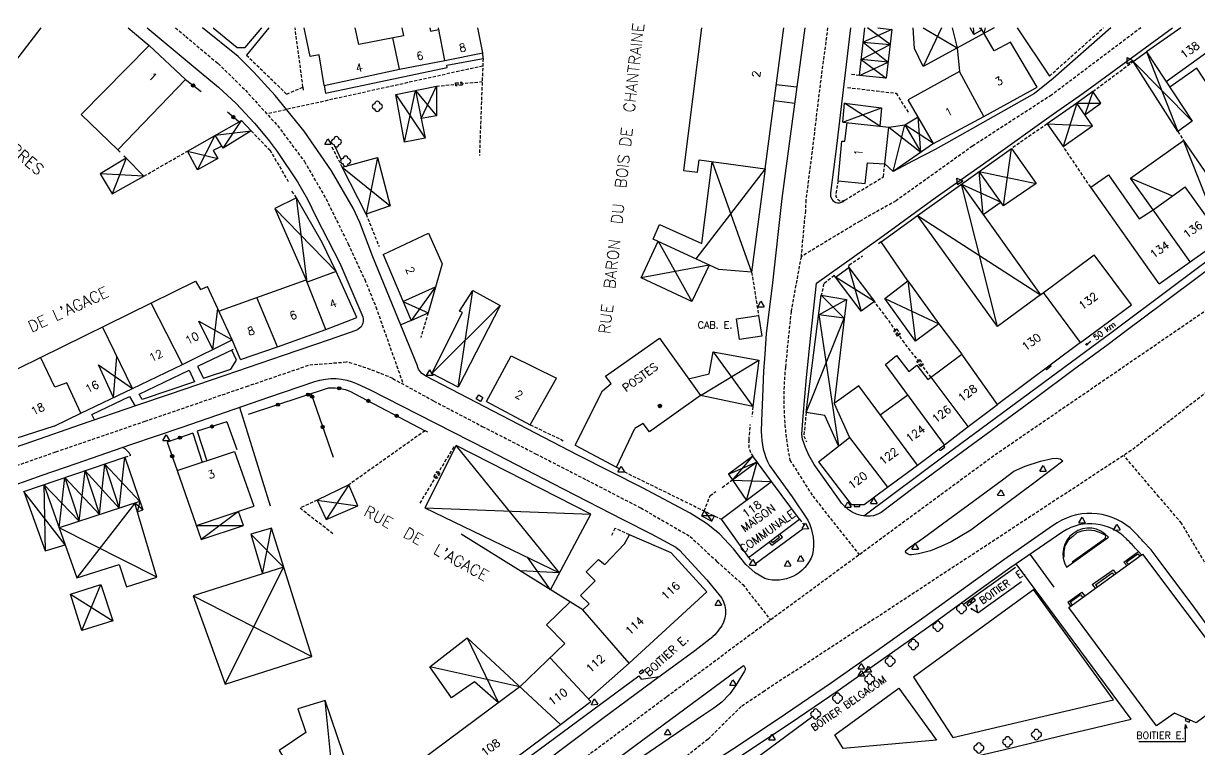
# Model space of a CAD drawing. Header units: millimetres. Extents: x 120999 to 122000, y 130000 to 131001.
# Drawn here: x 121201.7 to 121385.4, y 130887.2 to 131000.7 of the extents above; entities that cross this region are included whole.
import ezdxf
from ezdxf.enums import TextEntityAlignment as Align

# ---------------------------------------------------------------- set-up
doc = ezdxf.new("R2010")
doc.units = ezdxf.units.MM
doc.linetypes.add('DASHED', pattern=[0.75, 0.5, -0.25])
for name, color, linetype in [('W0001', 6, 'DASHED'), ('W0008', 7, 'CONTINUOUS'), ('W0100', 7, 'CONTINUOUS'), ('W0112', 1, 'DASHED'), ('W0300', 7, 'CONTINUOUS'), ('W0310', 3, 'CONTINUOUS'), ('W0322', 7, 'CONTINUOUS'), ('W0420', 7, 'CONTINUOUS'), ('W0471', 7, 'CONTINUOUS'), ('W0851', 7, 'CONTINUOUS'), ('W0984', 7, 'CONTINUOUS'), ('W0989', 7, 'CONTINUOUS'), ('W0991', 7, 'CONTINUOUS')]:
    doc.layers.add(name, color=color, linetype=linetype)
doc.styles.get("Standard").update_dxf_attribs({"font": 'romans.shx', "width": 0.85})

# ---------------------------------------------------------------- blocks, each defined once
blk = doc.blocks.new('OH01')
at = {"layer": 'W0322', "color": 0}
for radius in [0.25, 0.15]:
    blk.add_circle((0, 0), radius, dxfattribs=at)
blk = doc.blocks.new('BI04')
at = {"layer": 'W0471', "color": 0}
for p, q in [((-1, -0.58), (0, 1.15)), ((0, 1.15), (1, -0.58)), ((-1, -0.58), (1, -0.58))]:
    blk.add_line(p, q, dxfattribs=at)
blk = doc.blocks.new('OH02')
at = {"layer": 'W0112', "color": 0}
for p, q in [((-0.5, 0.25), (0.5, 0.25)), ((-0.5, -0.25), (-0.5, 0.25)), ((0.5, 0.25), (0.5, -0.25)), ((0.5, -0.25), (-0.5, -0.25))]:
    blk.add_line(p, q, dxfattribs=at)
blk = doc.blocks.new('BI07')
at = {"layer": 'W0851', "color": 0}
blk.add_circle((0, 0), 0.25, dxfattribs=at)
blk = doc.blocks.new('TP10')
at = {"layer": 'W0300', "color": 0}
for centre, start, end in [((-0.4, 0), 90, 270), ((0, 0.4), 0, 180), ((0.4, 0), 270, 90), ((0, -0.4), 180, 360)]:
    blk.add_arc(centre, 0.4, start, end, dxfattribs=at)
blk = doc.blocks.new('BB01')
at = {"layer": 'W0991', "color": 0}
for p, q in [((-0.5, 0.04), (-0.04, 0.5)), ((-0.48, -0.13), (0.13, 0.48)), ((-0.43, -0.25), (0.25, 0.43)), ((-0.36, -0.35), (0.35, 0.36)), ((-0.26, -0.43), (0.43, 0.26)), ((-0.13, -0.48), (0.48, 0.13)), ((0.03, -0.5), (0.5, -0.03)), ((0.31, -0.39), (0.39, -0.31))]:
    blk.add_line(p, q, dxfattribs=at)
blk.add_circle((0, 0), 0.5, dxfattribs=at)
blk = doc.blocks.new('BI01')
at = {"layer": 'W0420', "color": 0}
for p, q in [((-0.75, 0.75), (0.75, 0.75)), ((-0.75, -0.75), (-0.75, 0.75)), ((0.75, 0.75), (0.75, -0.75)), ((0.75, -0.75), (-0.75, -0.75))]:
    blk.add_line(p, q, dxfattribs=at)

msp = doc.modelspace()

# ---------------------------------------------------------------- linework, layer by layer
at = {"layer": 'W0001'}
for points in [[(121225.46, 131000), (121227.05, 130998.63), (121232.11, 130994.4), (121236.37, 130990.22), (121241.39, 130984.69), (121245.58, 130979.1), (121248.96, 130973.24), (121252.41, 130966.22), (121255.01, 130960.63), (121256.74, 130956.37), (121261.02, 130944.27)], [(121376.24, 131000), (121362.28, 130989.48), (121349.93, 130981.49), (121337.98, 130972.94), (121332.36, 130969.77), (121323.15, 130964.21)], [(121273.44, 130994.01), (121239.72, 130986.53)], [(121400.84, 130954.14), (121374.72, 130933.92), (121317.43, 130896.32), (121313.8, 130893.9), (121308.62, 130888.8), (121302.41, 130883.88), (121297.87, 130880.57), (121293.68, 130878.36), (121286.67, 130873.63), (121279.27, 130868.52), (121269.19, 130861.24), (121259.71, 130854.4), (121249.56, 130846.88), (121237.36, 130837.89), (121228.02, 130830.99), (121221.47, 130826.09), (121214.64, 130820.99), (121207.36, 130815.53), (121200.4, 130810.3)], [(121500, 130807.01), (121498.16, 130808.5), (121483.38, 130821.69), (121464.56, 130837.22), (121450.89, 130848.17), (121434.89, 130860.96), (121417.68, 130874.92), (121409.99, 130881.89), (121400.22, 130897.36), (121394.91, 130904.09), (121387.71, 130913.89), (121382.57, 130922.56), (121379.04, 130926.68), (121373.55, 130933.16)], [(121106.67, 130750), (121111.51, 130753.57), (121118.57, 130758.78), (121125.43, 130763.85), (121132.91, 130769.44), (121144.03, 130777.75), (121155.13, 130786.08), (121162.57, 130791.62), (121173.54, 130799.72), (121183.87, 130807.44), (121193.49, 130814.57), (121203.72, 130822.11), (121215.79, 130831.12), (121229.29, 130841.22), (121241.49, 130850.27), (121253.44, 130859.1), (121265.19, 130867.85), (121276.5, 130876.3), (121286.68, 130883.91), (121302.2, 130895.47), (121311.23, 130902.16)]]:
    msp.add_lwpolyline(points, dxfattribs=at)
for points in [[(121327.3, 131000), (121326.03, 130990.36), (121324.87, 130980.63), (121323.89, 130973.07), (121323.83, 130971.38), (121323.66, 130969.86), (121323.15, 130964.21), (121321.58, 130955.66), (121320.7, 130946.95, 0.073818), (121321.4, 130932.42), (121324.97, 130926.79), (121332.24, 130917.62)], [(121199.2, 130931.06), (121206.78, 130933.71), (121220.7, 130938.49), (121236.53, 130943.92), (121246.41, 130947.3), (121252.21, 130947.76, -0.032908), (121259.38, 130945.17), (121265.79, 130941.65), (121273.37, 130937.69), (121281.69, 130933.41), (121289.64, 130929.32), (121298.11, 130924.94), (121305.82, 130920.49), (121310.01, 130916.58), (121314.04, 130912.98), (121318.37, 130907.42)]]:
    msp.add_lwpolyline(points, format="xyb", dxfattribs=at)
msp.add_polyline3d([(121391.63, 130959.38, 0), (121353.26, 130933.08, 0), (121311.23, 130902.16, 0)], dxfattribs=at)
at = {"layer": 'W0008'}
for points in [[(121221.02, 131000), (121229.46, 130992.93), (121232.15, 130990.7), (121234.9, 130988.17), (121237.78, 130985.06), (121239.92, 130982.5), (121241.31, 130980.65), (121244.49, 130975.92), (121246.05, 130973.21), (121247.43, 130970.4), (121251.14, 130963.19), (121254.06, 130956.28), (121254.72, 130954.82, -0.393942), (121253.63, 130952.68, -8.026756)], [(121323.74, 131000), (121321.46, 130983.04), (121320.16, 130973.29), (121318.62, 130959.66), (121317.7, 130952.19), (121317.5, 130948.96), (121317.29, 130946.33), (121317.15, 130942.33), (121316.97, 130938.48), (121316.94, 130936.89, 0.129844), (121318.24, 130931.57), (121321.78, 130926.7), (121324.23, 130923.01, -0.165414), (121324.93, 130917.64, 2.777838)], [(121330.85, 131000), (121328.67, 130981.5), (121327.75, 130974.21, 0.403056), (121328.83, 130972.62, 0.214212), (121330.01, 130973.05, -0.014846)], [(121403.32, 130974.64), (121399.57, 130971.82), (121395.8, 130969.07), (121391.57, 130965.87), (121387.8, 130963), (121385.86, 130961.54), (121379.64, 130956.88), (121373.9, 130952.6), (121371.11, 130950.5), (121365.72, 130946.5), (121359.71, 130942.04), (121352.07, 130936.42), (121348.36, 130933.69), (121340.63, 130927.96), (121335.64, 130924.25, -0.09831), (121334.01, 130923.63, -0.091309)], [(121253.63, 130952.68), (121249.47, 130951.21), (121242.29, 130948.77), (121233.18, 130945.65), (121224.45, 130942.67), (121219.36, 130940.93), (121210.58, 130937.95), (121203.11, 130935.34), (121195.67, 130932.77), (121187.44, 130929.86), (121185.66, 130929.29), (121182.68, 130928.55), (121181.01, 130928.2, -0.050419), (121170.73, 130927.11), (121166.14, 130927.03), (121160.44, 130927.19), (121150.61, 130927.47), (121141.89, 130927.78), (121118.79, 130928.45), (121104.92, 130928.92, -0.155619), (121104.21, 130929.03, -0.072663)], [(121264.56, 130945.55, -0.246092), (121263.24, 130947.16, -1.036513)], [(121164.37, 130915.36), (121173.62, 130919.12), (121185.71, 130923.42), (121194.31, 130926.45), (121199.95, 130928.39), (121202.57, 130929.34), (121204.63, 130930.06), (121209.95, 130931.9), (121218.46, 130934.85), (121226.49, 130937.58), (121240.01, 130942.24), (121247.19, 130944.68, -0.189434), (121253.84, 130944.36), (121255.75, 130943.44), (121263.29, 130939.6), (121274.24, 130934.03), (121286.01, 130927.94), (121295.29, 130923.11), (121299.74, 130920.89), (121303.6, 130918.81), (121304.16, 130918.34), (121308.41, 130913.7), (121310.76, 130910.86, -0.320618), (121310.37, 130905.98, -0.291468)], [(121218.45, 130933.17, 0.129674), (121217.19, 130934.41, 0.085182)], [(121342.28, 130920.27), (121346.03, 130923.02), (121349.28, 130925.42), (121354.59, 130929.35), (121356.37, 130930.69), (121358.13, 130931.49), (121360.55, 130932.26), (121362.37, 130932.65), (121363.04, 130932.7, -0.257499), (121364.04, 130932.24), (121359.49, 130928.83), (121355.25, 130925.61), (121349.68, 130921.49), (121346.58, 130919.65), (121344.97, 130918.89), (121343.37, 130918.26), (121341.49, 130917.78), (121340.41, 130917.63, -0.311135), (121339.46, 130918.07), (121339.5, 130918.29), (121340.09, 130918.77), (121342.28, 130920.27)], [(121334.01, 130923.63, -0.274374), (121329.03, 130926.3)], [(121375.14, 130921.24, 0.353652), (121363.15, 130922.59, 3.546618)], [(121373.99, 130920.1, 0.353652), (121364.03, 130921.22, 0.353652)], [(121364.62, 130915.66), (121371.16, 130920.37, 0.918767), (121364.62, 130915.66, 4.010502)], [(121399.79, 130888.54), (121396.81, 130892.56), (121390.38, 130901.36), (121384.63, 130909.26), (121379.09, 130916.72), (121377.85, 130918.4), (121376.53, 130919.77, 0.010047), (121375.14, 130921.24, 0.051734)], [(121375.86, 130918.12), (121375.34, 130918.66, 0.010195), (121373.98, 130920.1)], [(121324.93, 130917.64, -0.403006), (121317.47, 130913.91, -4.32991)], [(121310.37, 130905.98, -0.063827), (121309.39, 130904.86)], [(121198.45, 130814.17), (121218.24, 130828.98), (121231.3, 130838.68), (121242.87, 130847.26), (121264.6, 130863.34), (121281.07, 130875.7), (121297.04, 130887.63), (121314.17, 130900.31, -0.43205), (121314.29, 130899.43), (121312.9, 130897.11), (121312, 130895.87), (121310.8, 130894.59), (121309.54, 130893.66), (121307.95, 130892.58), (121296.15, 130884.51), (121278.86, 130872.37), (121272.43, 130867.87), (121262.68, 130860.68), (121250.49, 130851.59), (121233.51, 130839.09), (121217.96, 130827.58), (121206.83, 130819.25), (121193.95, 130809.55)]]:
    msp.add_lwpolyline(points, format="xyb", dxfattribs=at)
for points in [[(121263.24, 130947.16), (121256.29, 130964.18), (121254.22, 130969.57), (121253.22, 130971.77), (121249.8, 130977.62), (121245.57, 130983.85), (121241, 130989.4), (121237.68, 130993.07), (121235.26, 130995.52), (121229.69, 131000)], [(121329.03, 130926.3), (121325.21, 130931.73), (121324.38, 130933.19), (121323.82, 130934.39), (121323.58, 130935.11), (121323.39, 130935.67), (121323.29, 130936.47), (121323.46, 130939.27), (121324.02, 130945.32), (121324.67, 130951.88), (121325.54, 130960.07), (121335.44, 130967.12), (121344.08, 130973.39), (121352.51, 130979.33), (121362.59, 130986.54), (121367.19, 130989.77), (121381.18, 131000)], [(121371.52, 131000), (121362.51, 130992.06), (121359.6, 130989.69), (121345.84, 130981.95), (121344.08, 130980.95), (121340.54, 130979.14), (121337.53, 130977.54)], [(121332.93, 130923.69), (121345.91, 130933.38), (121371.76, 130952.48), (121390.35, 130966.45)], [(121262.24, 130954.24), (121260.62, 130953.57)], [(121288.29, 130933.21), (121264.56, 130945.55)], [(121317.47, 130913.91), (121315.98, 130914.77), (121314.51, 130916.1), (121312.62, 130918.57), (121310.43, 130920.88), (121308.4, 130922.49), (121305.83, 130924.14), (121298.39, 130928.07), (121288.29, 130933.21)], [(121363.15, 130922.59), (121362.4, 130922.15)], [(121362.4, 130922.15), (121354.8, 130916.85), (121350.38, 130913.65), (121342.3, 130907.8), (121335.07, 130902.66), (121327.88, 130897.61), (121320.72, 130892.69), (121313.02, 130887.57), (121310.82, 130886.13), (121310.14, 130885.51)], [(121364.03, 130921.22), (121355.74, 130915.53), (121351.34, 130912.34), (121343.25, 130906.48), (121336.01, 130901.33), (121328.81, 130896.27), (121321.63, 130891.34), (121313.92, 130886.22), (121311.82, 130884.84), (121311.24, 130884.31)], [(121311.94, 130882.73), (121323.2, 130883.42), (121335.47, 130884.31), (121344.49, 130884.98), (121345.99, 130885.12), (121354.74, 130887.15), (121363.66, 130889.33), (121374.68, 130891.91), (121356.75, 130916.22)], [(121359.64, 130912.3), (121340.71, 130898.47), (121346.87, 130889.08)], [(121306.55, 130902.65), (121309.39, 130904.86)], [(121101.23, 130750), (121104.4, 130752.33), (121127.62, 130769.48), (121139.85, 130778.6), (121150.6, 130786.69), (121165.24, 130797.55), (121183.27, 130811.04), (121186.79, 130813.56), (121190.22, 130816.04), (121194.15, 130818.99), (121195.39, 130819.91), (121206.49, 130828.18), (121215.5, 130835), (121224.71, 130841.85), (121234.24, 130848.93), (121242.38, 130854.92), (121249.26, 130860.07), (121256.89, 130865.64), (121266.35, 130872.68), (121272.79, 130877.58), (121282.51, 130884.79), (121292.19, 130892.09), (121300.02, 130897.86), (121306.55, 130902.65)], [(121098.47, 130750), (121114.08, 130761.58), (121142.7, 130782.85), (121163.05, 130798.14), (121182.35, 130812.5), (121219.05, 130840.06), (121251.92, 130864.35), (121277.47, 130883.66), (121297.83, 130898.72), (121298.18, 130898.17), (121301.02, 130898.59)], [(121329.73, 130887.33), (121328.44, 130889.46), (121338.4, 130896.78), (121344.29, 130888.62)]]:
    msp.add_lwpolyline(points, dxfattribs=at)
at = {"layer": 'W0100'}
for points in [[(121231.31, 131000), (121235.06, 130996.93), (121236.33, 130996.9), (121238.93, 131000)], [(121247.87, 130995.77), (121246.5, 130995.49), (121245.56, 131000)], [(121260.78, 131000), (121261.04, 130998.72), (121254.1, 130997.35), (121253.5, 131000)], [(121265.16, 131000), (121265.28, 130999.47), (121266.57, 130999.72)], [(121267.51, 130994.86), (121266.52, 131000)], [(121273.43, 130996.08), (121272.68, 131000)], [(121307.58, 131000), (121304.77, 130977.66), (121307, 130977.42), (121307.23, 130979.34), (121317.53, 130977.93), (121320.45, 131000)], [(121335.13, 131000), (121337.32, 130999.7), (121336.44, 130992.1), (121332.27, 130992.53), (121333.11, 131000)], [(121337.32, 130999.7), (121332.86, 130997.76), (121336.73, 130994.61), (121332.55, 130995.02), (121336.44, 130992.1)], [(121337.05, 130997.35), (121333.54, 131000)], [(121346.77, 131000), (121347.53, 130996.83), (121347.9, 130993.17), (121339.89, 130988.73)], [(121353.32, 131000), (121342.24, 130993.94), (121340.87, 130996.73), (121340.64, 131000)], [(121342.23, 131000), (121347.53, 130996.83)], [(121345.1, 131000), (121342.24, 130993.94)], [(121351.41, 130999.66), (121350.13, 130998.96), (121349.58, 131000)], [(121350.03, 131000), (121350.13, 130998.96)], [(121351.01, 131000), (121351.41, 130999.66)], [(121355.87, 130997.75), (121353.29, 130996.36), (121351.22, 131000)], [(121351.92, 131000), (121351.72, 130999.12)], [(121382.48, 131000), (121377.12, 130996.22)], [(121260.46, 130993.53), (121259.41, 130998.4)], [(121332.86, 130997.76), (121337.05, 130997.35)], [(121360, 130990.71), (121355.87, 130997.75)], [(121380.16, 130991.57), (121389.85, 130998.55)], [(121221.32, 130997.22), (121210.72, 130986.41)], [(121221.32, 130997.22), (121226.99, 130991.9)], [(121248.67, 130990.97), (121247.87, 130995.77)], [(121267.51, 130994.86), (121273.43, 130996.08)], [(121332.55, 130995.02), (121337.05, 130997.35)], [(121384.23, 130985.37), (121381.99, 130983.79), (121375.03, 130994.74), (121377.12, 130996.22), (121381.99, 130983.79)], [(121377.12, 130996.22), (121384.23, 130985.37)], [(121260.46, 130993.53), (121267.51, 130994.86)], [(121332.27, 130992.53), (121336.73, 130994.61)], [(121375.03, 130994.74), (121384.23, 130985.37)], [(121248.67, 130990.97), (121260.46, 130993.53)], [(121351.69, 130986.11), (121347.9, 130993.17)], [(121226.99, 130991.9), (121216.45, 130980.89)], [(121259.85, 130989.54), (121266.2, 130990.85), (121266.2, 130986.21), (121263.82, 130985.79)], [(121262.93, 130990.18), (121264.43, 130982.75), (121261.2, 130982.11), (121259.85, 130989.54), (121264.43, 130982.75)], [(121261.2, 130982.11), (121262.93, 130990.18), (121266.2, 130986.21)], [(121263.82, 130985.79), (121266.2, 130990.85)], [(121351.69, 130986.11), (121360, 130990.71)], [(121343.82, 130981.88), (121339.89, 130988.73)], [(121367.47, 130986.39), (121369.97, 130988.2), (121368.72, 130990.03), (121366.21, 130988.2), (121369.97, 130988.2)], [(121368.72, 130990.03), (121367.47, 130986.39)], [(121329.66, 130985.22), (121329.92, 130988.21), (121335.72, 130987.5), (121335.44, 130984.62), (121329.92, 130988.21)], [(121329.66, 130985.22), (121335.72, 130987.5)], [(121361.56, 130984.95), (121364.09, 130981.41), (121368.68, 130984.65), (121366.21, 130988.2), (121361.56, 130984.95), (121368.68, 130984.65)], [(121366.21, 130988.2), (121364.09, 130981.41)], [(121216.45, 130980.89), (121210.72, 130986.41)], [(121228.91, 130977.76), (121227.31, 130980.7), (121235.76, 130985.5), (121237.27, 130983.86), (121232.88, 130981.17), (121231.67, 130983.18)], [(121232.88, 130981.17), (121235.76, 130985.5)], [(121329.5, 130982.29), (121330.01, 130982.26), (121330.34, 130985.15)], [(121329.66, 130985.22), (121336.87, 130984.47)], [(121336.87, 130984.47), (121336.87, 130984.47), (121339.36, 130984.83), (121341.42, 130986.06)], [(121343.82, 130981.88), (121337.53, 130977.54), (121339.36, 130984.83)], [(121343.82, 130981.88), (121339.36, 130984.83)], [(121339.36, 130984.83), (121341.87, 130980.53)], [(121341.87, 130980.53), (121341.42, 130986.06)], [(121343.82, 130981.88), (121351.69, 130986.11)], [(121232.68, 130981.5), (121231.34, 130980.81), (121232.07, 130979.55), (121228.91, 130977.76), (121231.67, 130983.18)], [(121231.67, 130983.18), (121237.27, 130983.86)], [(121336.22, 130978.7), (121336.87, 130984.47)], [(121336.87, 130984.47), (121341.87, 130980.53)], [(121328.93, 130976.08), (121329.5, 130982.29)], [(121341.31, 130970.65), (121356, 130981.11), (121359.86, 130975.67), (121354.79, 130972.18), (121350.99, 130977.54), (121359.86, 130975.67)], [(121354.79, 130972.18), (121356, 130981.11)], [(121378.13, 130971.54), (121374.61, 130976.5), (121382.86, 130982.38), (121391.98, 130969.15), (121388.96, 130966.99), (121382.86, 130982.38)], [(121217.72, 130979.59), (121213.68, 130977.14), (121215.57, 130974.01), (121220.53, 130976.8), (121217.72, 130979.59), (121215.57, 130974.01)], [(121227.31, 130980.7), (121232.07, 130979.55)], [(121251.5, 130978.19), (121257, 130979.69), (121258.97, 130972.17), (121255.21, 130970.87), (121251.5, 130978.19), (121258.97, 130972.17)], [(121257, 130979.69), (121255.21, 130970.87)], [(121317.53, 130977.93), (121315.43, 130961.78), (121310.31, 130962.19), (121300.07, 130966.95), (121301.02, 130969.25), (121307.66, 130966.25), (121309.25, 130979.06), (121315.43, 130961.78)], [(121317.53, 130977.93), (121306.71, 130963.87)], [(121333.14, 130975.63), (121333.55, 130978.89), (121336.22, 130978.7)], [(121336.22, 130978.7), (121337.53, 130977.54)], [(121353.84, 130953.29), (121348.19, 130975.55), (121354.4, 130972.73), (121351.61, 130970.77), (121350.99, 130977.54)], [(121220.53, 130976.8), (121213.68, 130977.14)], [(121328.93, 130976.08), (121333.14, 130975.63)], [(121348.19, 130975.55), (121360.57, 130958.25), (121353.84, 130953.29), (121341.31, 130970.65), (121360.57, 130958.25)], [(121368.38, 130975.1), (121371.16, 130977.02), (121375.96, 130970.12), (121378.13, 130971.54), (121383.15, 130975.13)], [(121374.61, 130976.5), (121381.18, 130973.72)], [(121379.09, 130959.95), (121368.38, 130975.1)], [(121388.96, 130966.99), (121383.15, 130975.13)], [(121250.53, 130961.87), (121248.38, 130966.45), (121244.35, 130973.41), (121240.97, 130971.73), (121245.84, 130960.61)], [(121245.99, 130960.23), (121244.35, 130973.41)], [(121240.97, 130971.73), (121250.53, 130961.87)], [(121339.83, 130960.41), (121335.64, 130966.52), (121341.31, 130970.65)], [(121383.93, 130963.39), (121378.13, 130971.54)], [(121257.9, 130964.53), (121264.96, 130967.89)], [(121264.96, 130967.89), (121267.12, 130963.08), (121264.91, 130955.44)], [(121308.79, 130962.9), (121306.07, 130957.19), (121298.19, 130960.89), (121300.81, 130966.61), (121306.07, 130957.19)], [(121383.93, 130963.39), (121388.96, 130966.99)], [(121257.9, 130964.53), (121262.24, 130954.24)], [(121360.57, 130958.25), (121368.91, 130964.5)], [(121374.75, 130956.71), (121368.91, 130964.5)], [(121308.79, 130962.9), (121298.19, 130960.89)], [(121379.09, 130959.95), (121383.93, 130963.39)], [(121250.53, 130961.87), (121245.99, 130960.23)], [(121253.77, 130954.7), (121250.53, 130961.87)], [(121334.6, 130957.2), (121332.54, 130955.72), (121328.54, 130961.01), (121330.63, 130962.5), (121334.6, 130957.2), (121328.54, 130961.01)], [(121330.63, 130962.5), (121332.54, 130955.72)], [(121206.5, 130937.71), (121197.54, 130934.88), (121195.56, 130939.01), (121199.31, 130940.72), (121197.44, 130945.06), (121228.58, 130960.36), (121229.33, 130959.07), (121230.47, 130959.55)], [(121234.29, 130951.19), (121230.47, 130959.55)], [(121232.34, 130955.73), (121245.84, 130960.61)], [(121248.93, 130952.84), (121245.84, 130960.61)], [(121260.98, 130957.23), (121266.08, 130959.48)], [(121266.08, 130959.48), (121262.24, 130954.24)], [(121336.23, 130957.65), (121339.83, 130960.41), (121344.65, 130953.72), (121341, 130951.01), (121336.23, 130957.65), (121344.65, 130953.72)], [(121339.83, 130960.41), (121341, 130951.01)], [(121241.37, 130950.12), (121238.16, 130957.83)], [(121260.98, 130957.23), (121264.91, 130955.44)], [(121269.61, 130943.82), (121265.47, 130945.93), (121270.27, 130955.47), (121269.83, 130955.71), (121271.89, 130958.9), (121276.17, 130956.56), (121269.61, 130943.82), (121271.89, 130958.9)], [(121329.02, 130934.64), (121326.85, 130939.41), (121323.94, 130939.85), (121326.31, 130958.17), (121330.24, 130957.5), (121328.31, 130941.24)], [(121323.94, 130939.85), (121329.9, 130954.62), (121325.92, 130955.14), (121330.24, 130957.5)], [(121326.31, 130958.17), (121329.9, 130954.62)], [(121366.79, 130950.81), (121361.03, 130958.59)], [(121226.52, 130947.37), (121221.64, 130956.95)], [(121231.29, 130949.72), (121232.06, 130956.09)], [(121262.24, 130954.24), (121264.91, 130955.44)], [(121276.17, 130956.56), (121265.47, 130945.93)], [(121366.79, 130950.81), (121374.75, 130956.71)], [(121231.29, 130949.72), (121229.07, 130954.15), (121234.29, 130951.19)], [(121248.93, 130952.84), (121253.77, 130954.7)], [(121313.07, 130954.47), (121316.52, 130955.03), (121317.01, 130951.77), (121313.56, 130951.28), (121313.07, 130954.47)], [(121325.92, 130955.14), (121329.02, 130934.64)], [(121344.65, 130953.72), (121348.24, 130948.96)], [(121218.76, 130943.63), (121214.04, 130953.22)], [(121241.37, 130950.12), (121248.93, 130952.84)], [(121226.52, 130947.37), (121234.29, 130951.19)], [(121235.62, 130948.12), (121234.29, 130951.19)], [(121235.62, 130948.12), (121241.37, 130950.12)], [(121292.14, 130943.25), (121293.48, 130944.37), (121292.6, 130945.53), (121301.03, 130951.46), (121307.47, 130942.5), (121299.49, 130936.84), (121298.51, 130938.13), (121297.2, 130937.36)], [(121366.79, 130950.81), (121353.85, 130941.11)], [(121210.64, 130939.74), (121208.49, 130944.47), (121206.61, 130943.83), (121204.39, 130948.48)], [(121215.77, 130942.2), (121216.3, 130948.62)], [(121274.04, 130941.55), (121277.85, 130948.73)], [(121277.85, 130948.73), (121284.97, 130945.2)], [(121305.58, 130945.13), (121308.78, 130945.91), (121309.44, 130949.35), (121316.56, 130948.02), (121315.64, 130940.77), (121307.47, 130942.5), (121316.56, 130948.02)], [(121309.44, 130949.35), (121315.64, 130940.77)], [(121336.32, 130947.36), (121338.06, 130948.75), (121339.96, 130946.29), (121341.23, 130947.23), (121342.97, 130944.99), (121348.24, 130948.96)], [(121353.85, 130941.11), (121348.24, 130948.96)], [(121215.77, 130942.2), (121213.43, 130947.31), (121218.76, 130943.63)], [(121218.76, 130943.63), (121226.52, 130947.37)], [(121345.57, 130934.78), (121336.32, 130947.36)], [(121361.34, 130946.73), (121361.49, 130946.55)], [(121362.2, 130947.09), (121361.49, 130946.55)], [(121362.2, 130947.09), (121362.07, 130947.27)], [(121280.85, 130937.94), (121284.97, 130945.2)], [(121349.26, 130937.67), (121343.48, 130945.37)], [(121210.64, 130939.74), (121218.76, 130943.63)], [(121287.86, 130934.74), (121292.14, 130943.25)], [(121332.17, 130944), (121328.31, 130941.24), (121330.72, 130935.97)], [(121341.32, 130931.65), (121332.17, 130944)], [(121335.52, 130939.48), (121339.8, 130942.63)], [(121274.04, 130941.55), (121280.85, 130937.94)], [(121349.26, 130937.67), (121353.85, 130941.11)], [(121206.5, 130937.71), (121210.64, 130939.74)], [(121294.3, 130931.31), (121297.2, 130937.36)], [(121345.57, 130934.78), (121349.26, 130937.67)], [(121325.86, 130932.17), (121330.72, 130935.97), (121336.65, 130928.16)], [(121225.72, 130930.8), (121234.66, 130933.74)], [(121234.66, 130933.74), (121237.66, 130925.19)], [(121284.01, 130912.16), (121290.31, 130923.98), (121269.3, 130934.69), (121264.4, 130924.97), (121285.41, 130914.8), (121279.26, 130915.11)], [(121285.41, 130914.8), (121269.3, 130934.69)], [(121287.86, 130934.74), (121294.3, 130931.31)], [(121341.32, 130931.65), (121345.57, 130934.78)], [(121344.88, 130933.91), (121344.71, 130934.15)], [(121344.88, 130933.91), (121345.6, 130934.45)], [(121345.6, 130934.45), (121345.43, 130934.68)], [(121201.74, 130927.51), (121217.56, 130932.87), (121220.35, 130924.65)], [(121222.54, 130914.12), (121207.26, 130921.84), (121208.19, 130929.69), (121210.42, 130922.87), (121211.32, 130930.76), (121213.56, 130923.9), (121214.4, 130931.8), (121216.65, 130924.9), (121217.56, 130932.87)], [(121219.9, 130925.97), (121214.4, 130931.8)], [(121314.92, 130917.21), (121322.89, 130923.16), (121318.55, 130929.07), (121315.62, 130933.04), (121311.83, 130930.22), (121314.61, 130926.12)], [(121311.83, 130930.22), (121316.29, 130932.14)], [(121314.61, 130926.12), (121316.29, 130932.14), (121312.46, 130929.29), (121315.62, 130933.04)], [(121325.86, 130932.17), (121330.99, 130925.49)], [(121336.65, 130928.16), (121341.32, 130931.65)], [(121213.56, 130923.9), (121208.19, 130929.69)], [(121216.65, 130924.9), (121211.32, 130930.76)], [(121225.72, 130930.8), (121229.45, 130920)], [(121210.42, 130922.87), (121204.89, 130928.58), (121205.11, 130918.21)], [(121204.89, 130928.58), (121210.02, 130913.99), (121216.64, 130916.11), (121217.81, 130912.59), (121222.54, 130914.12), (121219.08, 130925.7), (121210.02, 130913.99)], [(121252.54, 130928.56), (121247.58, 130926.16), (121248.96, 130923.13), (121253.93, 130925.28), (121252.54, 130928.56), (121248.96, 130923.13)], [(121310.68, 130923.17), (121318.55, 130929.07)], [(121312.46, 130929.29), (121318.55, 130929.07)], [(121333.02, 130925.49), (121336.65, 130928.16)], [(121208.2, 130919.15), (121201.74, 130927.51)], [(121201.74, 130927.51), (121205.11, 130918.21), (121208.2, 130919.15)], [(121219.9, 130925.97), (121207.26, 130921.84)], [(121219.9, 130925.97), (121219.48, 130924.35)], [(121247.58, 130926.16), (121253.93, 130925.28)], [(121219.48, 130924.35), (121220.35, 130924.65), (121219.08, 130925.7)], [(121228.74, 130922.19), (121237.66, 130925.19)], [(121229.45, 130920), (121236.05, 130922.17), (121235.31, 130924.4), (121229.45, 130920)], [(121264.4, 130924.97), (121290.31, 130923.98)], [(121308.03, 130924.47), (121307.6, 130923.69), (121309.24, 130922.89), (121309.63, 130923.69), (121307.6, 130923.69)], [(121308.03, 130924.47), (121309.24, 130922.89)], [(121330.99, 130925.49), (121333.02, 130925.49)], [(121331.43, 130925.49), (121331.43, 130925.14), (121332.33, 130925.14), (121332.33, 130925.49)], [(121228.74, 130922.19), (121236.05, 130922.17)], [(121310.68, 130923.17), (121314.92, 130917.21)], [(121233.22, 130897.4), (121246.72, 130901.74), (121240.42, 130921.76), (121237.22, 130920.86), (121239.04, 130914.63)], [(121237.22, 130920.86), (121242.33, 130915.67)], [(121239.04, 130914.63), (121240.42, 130921.76)], [(121289.09, 130908.99), (121270.08, 130920.82)], [(121289.09, 130908.99), (121290.05, 130909.96), (121288.7, 130911.25), (121290.99, 130913.53), (121289.6, 130914.94), (121291.53, 130916.89), (121292.49, 130916.09), (121295.56, 130919.35), (121296.35, 130920.74)], [(121302.87, 130917.93), (121296.35, 130920.74)], [(121318.56, 130919.12), (121320.23, 130920.36)], [(121319.76, 130920.35), (121319.53, 130920.65)], [(121320.23, 130920.36), (121319.84, 130920.89)], [(121318.56, 130919.12), (121318.17, 130919.64)], [(121318.69, 130919.55), (121318.46, 130919.86)], [(121318.69, 130919.55), (121319.76, 130920.35)], [(121284.01, 130912.16), (121280.41, 130917.22)], [(121308.45, 130911.83), (121302.87, 130917.93)], [(121364.96, 130909.39), (121376.5, 130917.73), (121390.16, 130899.46), (121387.23, 130897.28), (121387.84, 130893.55), (121384.87, 130891.37), (121381.49, 130892.85), (121378.66, 130890.86), (121364.96, 130909.39)], [(121374.01, 130915.93), (121373.57, 130916.46), (121375.86, 130918.12), (121376.32, 130917.6)], [(121374.27, 130916.11), (121373.97, 130916.49), (121375.73, 130917.77), (121376.06, 130917.41)], [(121242.33, 130915.67), (121228.22, 130911.19), (121233.22, 130897.4), (121242.33, 130915.67)], [(121368.64, 130912.96), (121371.9, 130915.24)], [(121371.9, 130915.24), (121372.32, 130914.71)], [(121369.13, 130912.91), (121371.73, 130914.8)], [(121371.73, 130914.8), (121372, 130914.46)], [(121209.06, 130911.47), (121213.79, 130912.95), (121215.65, 130907.29), (121210.84, 130905.78), (121209.06, 130911.47), (121215.65, 130907.29)], [(121210.84, 130905.78), (121213.79, 130912.95)], [(121228.22, 130911.19), (121246.72, 130901.74)], [(121296.28, 130900.69), (121308.45, 130911.83)], [(121364.8, 130910.2), (121367.01, 130911.79)], [(121366.81, 130911.36), (121365.19, 130910.18)], [(121366.81, 130911.36), (121367.11, 130910.95)], [(121367.01, 130911.79), (121367.44, 130911.19)], [(121368.64, 130912.96), (121369.1, 130912.38)], [(121369.13, 130912.91), (121369.39, 130912.59)], [(121287.07, 130910.25), (121283.4, 130906.68), (121286.27, 130903.75), (121279.25, 130896.96), (121263.36, 130885.15)], [(121364.8, 130910.2), (121365.24, 130909.59)], [(121365.19, 130910.18), (121365.48, 130909.77)], [(121296.28, 130900.69), (121289.09, 130908.99)], [(121275.9, 130894.47), (121272.15, 130897.76), (121268.58, 130895.25), (121265.18, 130900.1), (121270.99, 130904.62)], [(121270.99, 130904.62), (121275.9, 130894.47)], [(121285.56, 130891.11), (121270.99, 130904.62)], [(121290.31, 130894.66), (121283.95, 130901.5)], [(121290.01, 130895.08), (121296.28, 130900.69)], [(121279.25, 130896.96), (121265.18, 130900.1)], [(121254.47, 130878.3), (121248.84, 130894.82), (121244.54, 130893.53), (121245.83, 130889.83), (121241.62, 130887.02), (121246.93, 130878.69), (121243.85, 130876.35), (121246.39, 130872.9)], [(121243.85, 130876.35), (121250.69, 130876.07), (121248.84, 130894.82)], [(121285.56, 130891.11), (121290.31, 130894.66)], [(121268.45, 130878.33), (121285.56, 130891.11)]]:
    msp.add_lwpolyline(points, dxfattribs=at)
for points in [[(121349.26, 130909.62), (121349.78, 130910.03), (121349.57, 130910.29), (121349.05, 130909.88)], [(121349.88, 130910.13), (121350.4, 130910.54), (121350.19, 130910.8), (121349.68, 130910.39)], [(121298.06, 130898.99), (121298.58, 130899.4), (121298.37, 130899.65), (121297.85, 130899.24)], [(121383.13, 130891.7), (121383.74, 130891.45), (121383.86, 130891.76), (121383.25, 130892.01)]]:
    msp.add_lwpolyline(points, close=True, dxfattribs=at)
at = {"layer": 'W0112'}
for points in [[(121236.52, 130995.73), (121242.82, 130989.61), (121245.36, 130990.73), (121244.12, 131000)], [(121361.94, 130992.45), (121370.4, 131000)], [(121273.48, 130995.19), (121272.91, 130980)], [(121368.72, 130990.03), (121375.03, 130994.74)], [(121332.27, 130992.53), (121330.85, 130992.71)], [(121245.36, 130990.73), (121245.43, 130990)], [(121266.2, 130990.85), (121273.35, 130991.58)], [(121330.41, 130990.66), (121338, 130989.75), (121339.99, 130986.57)], [(121361.56, 130984.95), (121356, 130981.11)], [(121237.27, 130983.86), (121240.18, 130980.89), (121243.06, 130975.95)], [(121381.99, 130983.79), (121382.86, 130982.38)], [(121251.5, 130978.19), (121249.83, 130981.5)], [(121368.38, 130975.1), (121364.09, 130981.41)], [(121216.45, 130980.89), (121216.88, 130980.53)], [(121217.72, 130979.59), (121217.37, 130979.92)], [(121220.53, 130976.8), (121227.31, 130980.7)], [(121330.01, 130973.05), (121336.02, 130976.7), (121336.22, 130978.7)], [(121328.93, 130976.08), (121328.56, 130973.87)], [(121244.35, 130973.41), (121243.53, 130974.59)], [(121255.21, 130970.87), (121257.24, 130965.79)], [(121335.64, 130966.52), (121335.2, 130966.2)], [(121330.63, 130962.5), (121330.66, 130962.91), (121332.72, 130964.33)], [(121315.43, 130961.78), (121316.52, 130955.03)], [(121328.54, 130961.01), (121328.34, 130961.27), (121326.68, 130959.97), (121326.31, 130958.17)], [(121343.48, 130945.37), (121339.28, 130950.75), (121336.56, 130954.61), (121334.6, 130957.2)], [(121264.91, 130955.44), (121263.75, 130951.59)], [(121315.64, 130940.77), (121315.46, 130939.25)], [(121323.94, 130939.85), (121323.59, 130936.18), (121324.02, 130935.28)], [(121264.87, 130936.78), (121264.42, 130937.01), (121252.54, 130928.56)], [(121280.85, 130937.94), (121286.02, 130935.45)], [(121268.9, 130934.47), (121263.5, 130925.5)], [(121217.56, 130932.87), (121218.45, 130933.17)], [(121294.3, 130931.31), (121294.82, 130931.04)], [(121295.55, 130930.58), (121310.68, 130923.17)], [(121312.46, 130929.29), (121310.82, 130928.08)], [(121247.58, 130926.16), (121244.9, 130924.93), (121250.11, 130920.91)], [(121308.03, 130924.47), (121308.95, 130926.86), (121309.82, 130927.51)], [(121322.89, 130923.16), (121323.64, 130922.23)], [(121296.35, 130920.74), (121294.09, 130921.75), (121293.56, 130920.64)], [(121314.92, 130917.21), (121315.44, 130916.55)]]:
    msp.add_lwpolyline(points, dxfattribs=at)
for points in [[(121328.56, 130973.87, 0.576808), (121330.01, 130973.05, 1.179334)], [(121315.62, 130933.04, -0.216663), (121315.02, 130935.58), (121315.22, 130937.98)]]:
    msp.add_lwpolyline(points, format="xyb", dxfattribs=at)
at = {"layer": 'W0310'}
for points in [[(121204.43, 131000), (121196.99, 130990.36)], [(121218.07, 131000), (121221.32, 130997.22)], [(121251.32, 130979.41), (121250.39, 130981.42)], [(121365.49, 130916.52), (121370.7, 130920.21), (121370.76, 130920.61), (121370.03, 130920.99), (121369.02, 130921.36), (121367.98, 130921.45), (121367.01, 130921.3), (121366.24, 130921.06), (121365.6, 130920.46), (121364.89, 130919.9), (121364.36, 130919.02), (121364.18, 130918.07), (121364.2, 130917.23)], [(121358.88, 130917.69), (121362.65, 130912.54)], [(121356.64, 130915.64), (121348.54, 130909.84)], [(121346.87, 130889.08), (121371.97, 130894.97), (121359.47, 130912.18)], [(121324.99, 130892.32), (121314.18, 130884.31)], [(121344.29, 130888.62), (121329.73, 130887.33)]]:
    msp.add_lwpolyline(points, dxfattribs=at)
at = {"layer": 'W0322'}
for points in [[(121226.99, 130991.9), (121229.48, 130990.01)], [(121235.35, 130985.27), (121233.58, 130986.82)], [(121246.62, 130942.79), (121250.08, 130932.89)], [(121233.49, 130938.42), (121228.81, 130936.92)], [(121228.14, 130936.62), (121224.17, 130935.24), (121225.72, 130930.8)]]:
    msp.add_lwpolyline(points, dxfattribs=at)
msp.add_lwpolyline([(121236.84, 130939.57), (121249.37, 130943.69, -0.150025), (121253.35, 130942.84), (121264.42, 130937.01)], format="xyb", dxfattribs=at)
at = {"layer": 'W0851'}
msp.add_lwpolyline([(121367.75, 130950.5), (121368.43, 130951.01)], dxfattribs=at)
at = {"layer": 'W0984'}
for points in [[(121350.78, 130908.56), (121357.58, 130913.44)], [(121350.5, 130909.78), (121350.48, 130909.44)], [(121350.5, 130909.78), (121350.66, 130909.52)], [(121350.78, 130908.56), (121350.5, 130909.78)], [(121349.64, 130909.24), (121349.94, 130909.18)], [(121349.64, 130909.24), (121349.83, 130909)], [(121350.78, 130908.56), (121349.64, 130909.24)], [(121375.89, 130888.42), (121383.19, 130888.42), (121383.19, 130891.1), (121383.01, 130890.45)], [(121383.19, 130891.1), (121383.4, 130890.51)]]:
    msp.add_lwpolyline(points, dxfattribs=at)
at = {"layer": 'W0989'}
for points in [[(121240.05, 131000), (121236.52, 130995.73)], [(121356.92, 131000), (121361.94, 130992.45)], [(121248.67, 130990.97), (121248.88, 130989.78), (121267.89, 130993.8), (121267.84, 130994.13), (121273.48, 130995.19), (121273.43, 130996.08)], [(121397.95, 130973.84), (121384.97, 130993.65), (121380.73, 130990.71)], [(121319.28, 130991.14), (121322.5, 130990.74)], [(121318.94, 130988.62), (121322.16, 130988.21)], [(121234.47, 130949.72), (121228.9, 130947.06), (121229.8, 130945.23), (121234.07, 130946.64), (121234.99, 130948.02), (121234.24, 130949.61)], [(121219.78, 130942.74), (121227.57, 130946.45), (121228.42, 130944.64), (121220.25, 130941.87), (121219.78, 130942.74)], [(121212.82, 130938.71), (121212.38, 130939.55), (121218.25, 130942.37), (121219.14, 130940.86)], [(121235.46, 130940.67), (121240.24, 130925.29)], [(121228.81, 130936.92), (121230.33, 130932.32)], [(121233.49, 130938.42), (121235.01, 130934.09)], [(121228.14, 130936.62), (121229.63, 130932.09)], [(121316, 130916.19), (121323.46, 130921.71)]]:
    msp.add_lwpolyline(points, dxfattribs=at)

# ---------------------------------------------------------------- block references
at = {"layer": 'W0112'}
for p, rotation in [((121269.68, 130991.21), 5.805642084991096), ((121338.14, 130952.36), 125.2126098198727), ((121341.76, 130947.58), 127.9702372300052), ((121266.27, 130930.1), 238.9551698731163)]:
    msp.add_blockref('OH02', p, dxfattribs=dict(at, rotation=rotation))
at = {"layer": 'W0300'}
for p in [(121256.97, 130987.7), (121250.58, 130982.17), (121252.02, 130979.13), (121348.21, 130909.22), (121344.51, 130906.44), (121340.7, 130903.6), (121337.06, 130900.99), (121333.86, 130898.19), (121328.84, 130895.21), (121325.44, 130892.72), (121355.42, 130888.38), (121359.91, 130889.52), (121350.92, 130887.42)]:
    msp.add_blockref('TP10', p, dxfattribs=at)
at = {"layer": 'W0322'}
for p, rotation in [((121228.2, 130990.98), 322.847913930402), ((121234.49, 130986.03), 138.8822641093333), ((121246.18, 130942.65), 18.20747488122464), ((121246.78, 130942.33), 289.238972609555), ((121251.01, 130943.64), 351.3593087794777), ((121241.43, 130941.08), 18.20747488122464), ((121255.57, 130941.67), 332.2264659313585), ((121260, 130939.34), 332.2264659313585), ((121231.15, 130937.67), 196.4584144859848), ((121248.43, 130937.61), 289.238972609555), ((121226.15, 130935.93), 289.2335386403761), ((121224.94, 130933.02), 289.2335386403761)]:
    msp.add_blockref('OH01', p, dxfattribs=dict(at, rotation=rotation))
at = {"layer": 'W0420', "xscale": 0.5, "yscale": 0.5, "zscale": 0.5, "rotation": 57.23394439078888}
msp.add_blockref('BI01', (121272.95, 130942.09), dxfattribs=at)
at = {"layer": 'W0471', "yscale": 0.5, "zscale": 0.5}
for p, xscale, rotation in [((121374.38, 130994.84), 0.5, 31.17051713709011), ((121347.83, 130976.03), 0.5, 35.20432388754541), ((121265.17, 130945.95), 0.4999999999999999, 120.1237960948869), ((121354.36, 130927.19), 0.5, 357.495262838902), ((121323.82, 130921.98), 0.4999999999999998, 356.7792745752399), ((121372.46, 130921.78), 0.5, 0.8233715092365451), ((121315.62, 130916.29), 0.5, 358.56958119598), ((121321.04, 130916.15), 0.5, 2.13837565977284), ((121323.08, 130916.94), 0.5, 2.97022603736308), ((121332.56, 130898.98), 0.5, 359.5664617659315), ((121290.88, 130894.52), 0.5, 5.111299897634071), ((121318.59, 130888.99), 0.5, 1.972631375245565)]:
    msp.add_blockref('BI04', p, dxfattribs=dict(at, xscale=xscale, rotation=rotation))
at = {"layer": 'W0471', "xscale": 0.5, "yscale": 0.5, "zscale": 0.5}
for p in [(121249.26, 130982.07), (121316.89, 130956.68), (121223.99, 130935.79), (121295.05, 130930.86), (121360.95, 130931), (121330.48, 130925.34), (121334.51, 130925.9), (121367.04, 130922.9), (121340.97, 130918.8), (121310.21, 130910.02), (121332.56, 130900.07), (121333.66, 130899.63), (121312.5, 130897.51), (121302.32, 130889.81)]:
    msp.add_blockref('BI04', p, dxfattribs=at)
at = {"layer": 'W0851', "xscale": 0.5, "yscale": 0.5, "zscale": 0.5}
msp.add_blockref('BI07', (121367.75, 130950.5), dxfattribs=at)
at = {"layer": 'W0991', "xscale": 0.5, "yscale": 0.5, "zscale": 0.5, "rotation": 331.9879520053599}
msp.add_blockref('BB01', (121301.1, 130940.89), dxfattribs=at)

# ---------------------------------------------------------------- texts
at = {"layer": 'W0851'}
msp.add_text(' 50 km ', height=0.9, rotation=36.6704, dxfattribs=at).set_placement((121368.71, 130950.71))
at = {"layer": 'W0984'}
for s, p in [('CAB. E.', (121309.71, 130953.53)), ('BOITIER E.', (121379.26, 130889.42))]:
    msp.add_text(s, height=1.1, dxfattribs=at).set_placement(p, align=Align.MIDDLE)
for s, height, rotation, p in [('BOITIER  E.', 1.1, 35.2677, (121354.56, 130912.68)), ('BOITIER E.', 1.25, 42.474, (121302.12, 130901.88)), ('BOITIER BELGACOM', 1.1, 34.7, (121330.56, 130894.39))]:
    msp.add_text(s, height=height, rotation=rotation, dxfattribs=at).set_placement(p, align=Align.MIDDLE)
at = {"layer": 'W0989'}
for s, rotation, p in [('RUE  BARON  DU  BOIS DE  CHANTRAINE', 83.6921, (121295.1, 130976.44)), ('RUE  DES PIERRES', 319.2699, (121196.03, 130984.8)), ("RUE  DE L'AGACE", 24.8616, (121205.5, 130954.5)), ("RUE  DE  L'AGACE", 331.242, (121264.64, 130919.41))]:
    msp.add_text(s, height=1.75, rotation=rotation, dxfattribs=at).set_placement(p, align=Align.MIDDLE)
at = {"layer": 'W0991'}
for s, rotation, p in [('8', 11.693, (121270.28, 130996.88)), ('138', 35.2157, (121383.87, 130996.52)), ('6', 10.7121, (121263.61, 130995.6)), ('4', 12.24, (121254.12, 130993.74)), ('1', 316.8237, (121221.92, 130992.33)), ('2', 81.9634, (121316.16, 130992.76)), ('3', 28.9636, (121354.06, 130991.65)), ('1', 28.2421, (121346.22, 130986.85)), ('1', 84.9255, (121332.13, 130980.5)), ('136', 35.5056, (121384.32, 130968.44)), ('134', 35.452, (121379.14, 130965.32)), ('2', 292.8579, (121262.12, 130962.06)), ('4', 20.9993, (121250.05, 130956.9)), ('132', 36.5108, (121367.98, 130957.29)), ('6', 19.8336, (121243.83, 130955.05)), ('10', 26.1622, (121228.03, 130951.48)), ('8', 19.1675, (121237.24, 130952.6)), ('130', 36.5108, (121359.11, 130950.88)), ('12', 25.7838, (121222.39, 130948.76)), ('POSTES', 36.1969, (121298.02, 130945.37)), ('16', 25.5586, (121212.41, 130943.89)), ('2', 332.0142, (121279.11, 130942.63)), ('128', 36.8374, (121349.15, 130942.88)), ('18', 26.1485, (121203.93, 130940.4)), ('126', 38.0456, (121345.09, 130939.61)), ('124', 36.4223, (121341.02, 130936.55)), ('122', 36.7761, (121336.81, 130933.03)), ('3', 18.5486, (121231.04, 130930.2)), ('120', 36.7761, (121331.99, 130929.25)), ('118', 35.8836, (121315.46, 130924.77)), ('COMMUNALE', 35.5864, (121317.89, 130921.29)), ('MAISON', 35.5864, (121316.45, 130923.37)), ('116', 42.474, (121302.76, 130912.01)), ('114', 42.474, (121297.14, 130906.51)), ('112', 41.8493, (121291.02, 130900.63)), ('110', 36.803, (121285.16, 130895.42)), ('108', 36.7589, (121274.65, 130887.5))]:
    msp.add_text(s, height=1.25, rotation=rotation, dxfattribs=at).set_placement(p, align=Align.MIDDLE)

doc.saveas('drawing.dxf')
